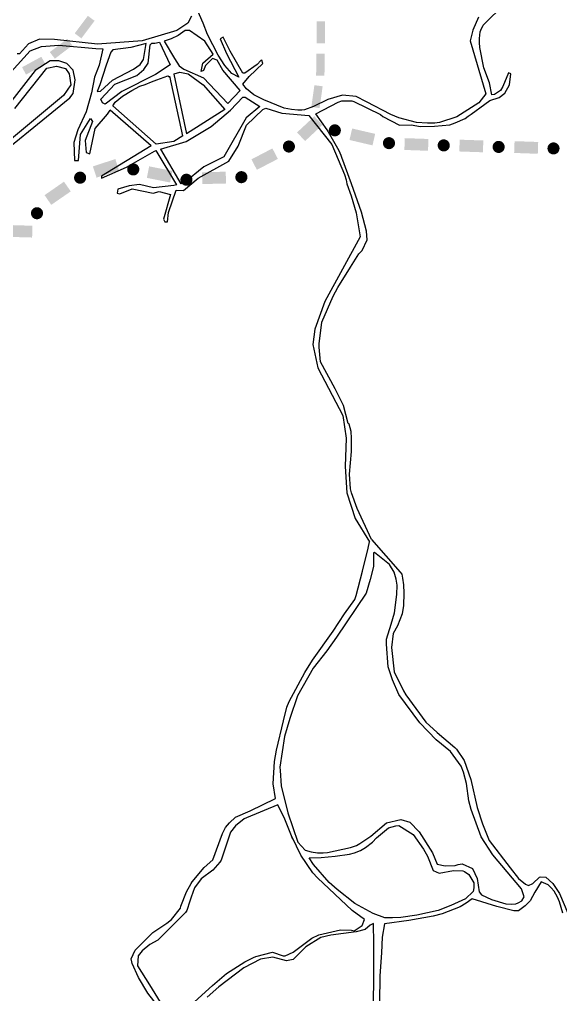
# Model space of a CAD drawing. Extents: x 615698 to 626331, y 7504748 to 7519310.
# Drawn here: x 619485 to 621160, y 7508977 to 7511996 of the extents above; entities that cross this region are included whole.
import ezdxf

# ---------------------------------------------------------------- set-up
doc = ezdxf.new("R2010")
doc.units = 0
doc.header["$LTSCALE"] = 170
doc.header["$MEASUREMENT"] = 0
for name, color, linetype in [('LIMITE-BACIA', 3, 'CONTINUOUS'), ('LIMITE-PROJETO', 1, 'CONTINUOUS'), ('RUA', 7, 'CONTINUOUS')]:
    doc.layers.add(name, color=color, linetype=linetype)

# ---------------------------------------------------------------- blocks, each defined once
blk = doc.blocks.new('C')
at = {"layer": 'LIMITE-BACIA'}
blk.add_solid([(-33.9, -12.9), (-34, 12.9), (34.2, -12.6), (34, 13.2)], dxfattribs=at)
blk = doc.blocks.new('R')
at = {"layer": 'LIMITE-PROJETO', "const_width": 18.7}
blk.add_lwpolyline([(-75.2, 0.3, 1), (-93.9, 0.4, 1)], format="xyb", close=True, dxfattribs=at)
at = {"layer": 'LIMITE-PROJETO'}
blk.add_solid([(36.9, 17.7), (36.6, -18.8), (-36.4, 18.3), (-36.6, -18.3)], dxfattribs=at)

msp = doc.modelspace()

# ---------------------------------------------------------------- linework, layer by layer
at = {"layer": 'LIMITE-PROJETO', "const_width": 18.7}
for points in [[(620454.8, 7511646, 1), (620468.5, 7511658.7, 1)], [(619828.6, 7511528.4, 1), (619846.4, 7511534.3, 1)], [(619530.1, 7511396.1, 1), (619548.7, 7511395.5, 1)]]:
    msp.add_lwpolyline(points, format="xyb", close=True, dxfattribs=at)
at = {"layer": 'LIMITE-PROJETO'}
for points in [[(620369.6, 7511619.2), (620344.7, 7511645.9), (620423.2, 7511669.2), (620398.3, 7511695.9)], [(619723.8, 7511505.9), (619712.4, 7511540.6), (619793.4, 7511528.9), (619782, 7511563.6)], [(619451, 7511322.6), (619452.1, 7511359.2), (619524.3, 7511320.5), (619525.4, 7511357)]]:
    msp.add_solid(points, dxfattribs=at)
at = {"layer": 'RUA'}
for p, q in [((619991.3, 7511635.2), (619950.6, 7511820.1)), ((619963.4, 7511826), (620001.9, 7511641.9)), ((619773.8, 7511728), (619908.9, 7511609.4)), ((619893.3, 7511604.1), (619765.7, 7511715.2)), ((619972.3, 7511483.7), (619908.3, 7511589.6)), ((619921.8, 7511593.8), (619985.1, 7511487))]:
    msp.add_line(p, q, dxfattribs=at)
at = {"layer": 'RUA', "linetype": 'CONTINUOUS'}
for points in [[(620929.6, 7511765.9), (620907.7, 7511738), (620839.6, 7511694.1), (620785.5, 7511676.2), (620771.7, 7511674.9), (620748.6, 7511675.1), (620714.8, 7511677), (620659.6, 7511691.5), (620635.1, 7511701), (620560.2, 7511740.2), (620528.1, 7511757.5), (620485, 7511761.1), (620440.3, 7511747.7), (620395.4, 7511726.7), (620367.6, 7511716.2), (620359.9, 7511714.8), (620347.6, 7511714.9), (620327.7, 7511716.6), (620304.7, 7511721.5), (620241.9, 7511746.8), (620211.3, 7511762.5), (620188.4, 7511781.2), (620176.3, 7511795.2), (620196.5, 7511819.6), (620238.5, 7511859.1), (620235.5, 7511869.9), (620232.4, 7511868.4), (620221.5, 7511856.2), (620182.8, 7511829), (620176.6, 7511829), (620137.4, 7511897.1), (620116.3, 7511940.4), (620107.1, 7511935.9), (620125.8, 7511890), (620164.1, 7511816.8), (620142.3, 7511828.8), (620121.5, 7511852.7), (620100.4, 7511885.2), (620067.2, 7511948.7), (620053.8, 7511984.2), (620028.5, 7512042.8)], [(620575.5, 7510385.2), (620530.9, 7510481), (620513, 7510530.4), (620510.1, 7510542.7), (620507.5, 7510587.3), (620512.9, 7510658), (620513.3, 7510699.6), (620512, 7510719.6), (620506.1, 7510742.7), (620503.1, 7510744.3), (620488.7, 7510800.6), (620462.7, 7510852.4), (620417.5, 7510935.9), (620413.4, 7510980.6), (620413.5, 7510991.3), (620421.9, 7511058.9), (620456.7, 7511138.5), (620470.8, 7511166), (620509.9, 7511228.6), (620536.5, 7511269.9), (620545.9, 7511280.5), (620562.3, 7511313.7), (620559.4, 7511340.7), (620544.1, 7511399), (620512.8, 7511487), (620482.9, 7511568.8), (620481.4, 7511575), (620475.4, 7511588.9), (620437.7, 7511653.9), (620402.9, 7511703.5), (620472.5, 7511739.7), (620483.3, 7511744.2), (620514.1, 7511743.8), (620520.2, 7511742.2), (620602.8, 7511701.3), (620610.4, 7511695.1), (620662.4, 7511668.4), (620699.3, 7511669.5), (620725.4, 7511664.6), (620770, 7511665.6), (620817.8, 7511669.7), (620834.7, 7511675.7), (620865.7, 7511689.2), (620875, 7511696.8), (620884.3, 7511702.8), (620926.1, 7511733.1), (620941.6, 7511745.3), (620970.9, 7511754.2), (620988, 7511767.8), (621002.1, 7511793.8), (621007.1, 7511827.6), (620999.5, 7511830.8), (620982.1, 7511787.9), (620974.3, 7511775.7), (620955.7, 7511763.6), (620948, 7511762.1), (620940.7, 7511799.1), (620922.7, 7511845.5), (620911.1, 7511908.6), (620909.8, 7511924), (620909.9, 7511936.3), (620911.7, 7511957.8), (620913.3, 7511962.4), (620921.1, 7511977.7), (620989.5, 7512044.7)], [(620017.9, 7512006.1), (620006.1, 7511984.7), (619972.6, 7511961.1), (619865.5, 7511929.4), (619726.6, 7511919.5), (619594.1, 7511933.9), (619546.9, 7511934.4), (619513, 7511920.7), (619485.2, 7511889.7), (619477.5, 7511889)], [(620906.9, 7512002.9), (620888.5, 7511962.2), (620880.6, 7511929.5), (620929.6, 7511765.9)], [(619439.5, 7511811.5), (619518.7, 7511898.3), (619553.5, 7511912.4), (619607, 7511916.3), (619721.9, 7511906.3), (619743, 7511904.3), (619731.9, 7511854.3), (619717.4, 7511817.4), (619708.1, 7511768.2), (619692.1, 7511710), (619665.9, 7511654), (619653.9, 7511614.5), (619655.9, 7511559.5), (619667.7, 7511559.3), (619674.4, 7511639.7), (619705.3, 7511689.3), (619711.5, 7511679.7), (619689, 7511620.6), (619691.7, 7511583.5), (619702.5, 7511579.7), (619719.1, 7511658.5), (619757.5, 7511702.3), (619765.7, 7511715.2)], [(619355.8, 7511522), (619641.3, 7511753.1), (619651.3, 7511766.8), (619657.9, 7511808.7), (619651.7, 7511838.5), (619631.8, 7511858.9), (619606.5, 7511867.6), (619580.3, 7511867.9), (619533.6, 7511837.4), (619454.3, 7511735.5)], [(619471, 7511720.4), (619569.5, 7511844.8), (619599.9, 7511851.2), (619628.1, 7511843.8), (619638.5, 7511827.8), (619643.8, 7511793.7), (619621.3, 7511760.7), (619354.5, 7511538.2)], [(619773.8, 7511728), (619781.3, 7511739.8), (619803.9, 7511758.2), (619833.5, 7511775.5), (619857.9, 7511789.5), (619874.8, 7511793.9), (619893.8, 7511803.1), (619910.4, 7511808.9), (619944.2, 7511821.6), (619949.7, 7511818.5), (619950.6, 7511820.1)], [(619963.4, 7511826), (619964.4, 7511827.5), (619981.9, 7511832.9), (620007.2, 7511827.6), (620054.2, 7511793.2), (620120.6, 7511716.9), (620001.9, 7511641.9)], [(619921.8, 7511593.8), (620001.5, 7511618), (620078.7, 7511664.8), (620138.7, 7511715), (620176.5, 7511755.2), (620184.3, 7511755.1), (620229.9, 7511726.2), (620187, 7511690.9), (620117.9, 7511570.4), (620056, 7511538.9), (619995, 7511489.6), (619985.1, 7511487)], [(619972.3, 7511483.7), (619963.1, 7511481.2), (619900.4, 7511474.1), (619857.1, 7511484.2), (619824.5, 7511481), (619789.7, 7511469.8), (619788.1, 7511458), (619795.7, 7511455.7), (619834.4, 7511471.4), (619899.6, 7511457.6), (619917.6, 7511463.4), (619952.4, 7511454.2), (619931.1, 7511377.8), (619935.5, 7511368.8), (619943.6, 7511368.7), (619946.3, 7511397.9), (619970.2, 7511466.8), (619992.7, 7511466.6), (620038.6, 7511504.1), (620133.2, 7511557.1), (620162.6, 7511603.9), (620187.7, 7511668.7), (620238.5, 7511716.9), (620247.7, 7511720.6), (620297.2, 7511705.8), (620381.5, 7511698.4), (620452.4, 7511608.3), (620491.6, 7511515.7), (620496.5, 7511499), (620498.7, 7511487.2), (620511.8, 7511449.8), (620527.5, 7511396.6), (620540, 7511322.5), (620431.1, 7511122.3), (620399.8, 7511037.1), (620394, 7510989.5), (620409.3, 7510916.8), (620486.4, 7510769.1), (620497.2, 7510699.7), (620493.8, 7510611.4), (620499, 7510529.7), (620524.2, 7510450.9), (620568.8, 7510378.6)], [(619991.3, 7511635.2), (619963, 7511617.4), (619908.9, 7511609.4)], [(619893.3, 7511604.1), (619739.4, 7511510.1), (619739.4, 7511504.7), (619816.3, 7511538), (619903.5, 7511588.2), (619908.3, 7511589.6)], [(619935.4, 7508914.2), (619882.4, 7508980.9), (619853.7, 7509028.9), (619834.1, 7509072.2), (619832.7, 7509078.3), (619831.2, 7509087.6), (619843.8, 7509113.6), (619898.3, 7509168.3), (619941.6, 7509197.1), (619955.6, 7509209.2), (619983.7, 7509244.3), (619985.3, 7509250.4), (620002.7, 7509294.8), (620016.8, 7509320.8), (620019.9, 7509325.4), (620057.3, 7509369.6), (620083.8, 7509393.9), (620113.9, 7509475.1), (620123.3, 7509493.5), (620135.8, 7509508.7), (620154.4, 7509525.4), (620199.2, 7509544.9), (620278.1, 7509584), (620270.9, 7509628.7), (620274.7, 7509697.9), (620281.3, 7509733.2), (620302.3, 7509823.7), (620313.5, 7509866.6), (620319.8, 7509883.5), (620368.5, 7509973.7), (620392, 7510011.9), (620456, 7510101.9), (620492, 7510155.3), (620523.2, 7510199.6), (620528, 7510211.9), (620547.3, 7510287), (620565, 7510359.1), (620568.8, 7510378.6)], [(620575.5, 7510385.2), (620664.1, 7510284.2), (620668.7, 7510278), (620671.6, 7510265.6), (620674.5, 7510245.6), (620675.7, 7510219.5), (620673.8, 7510181), (620670.4, 7510154.9), (620656.1, 7510118.2), (620642.5, 7510094), (620636.9, 7510050.7), (620645.3, 7509975.3), (620673.9, 7509916.5), (620681.5, 7509904.1), (620743.6, 7509820.4), (620778.6, 7509787.7), (620833.5, 7509741), (620838, 7509736.3), (620862.3, 7509700.7), (620883.1, 7509642), (620902.2, 7509555.6), (620918.5, 7509504.7), (620939.5, 7509453.7), (621004.7, 7509368.4), (621030.5, 7509335.8), (621051.8, 7509318.7), (621061, 7509314), (621074.9, 7509320), (621095.1, 7509339.7), (621099.8, 7509341.2), (621115.1, 7509339.5), (621136.5, 7509320.8), (621157.6, 7509289.8), (621183.1, 7509228)], [(620329.7, 7509462.5), (620306.6, 7509519.1), (620285.6, 7509564), (620188.2, 7509523.5), (620180.5, 7509520.5), (620154.1, 7509499.3), (620138.5, 7509479.5), (620109.9, 7509392.1), (620105.2, 7509386), (620083.4, 7509361.6), (620047.7, 7509334.3), (620027.4, 7509306.9), (620016.3, 7509277.8), (620013.1, 7509265.5), (620003.6, 7509236.4), (619998.9, 7509230.3), (619939.8, 7509171), (619913.4, 7509145.1), (619888.6, 7509131.5), (619865.3, 7509111.8), (619852.9, 7509096.6), (619851, 7509065.8), (619887.3, 7509007), (619920.5, 7508952.8)], [(620015.8, 7508944.1), (620082.6, 7509004.8), (620126, 7509041.3), (620183.3, 7509077.5), (620209.6, 7509091.1), (620217.3, 7509094.1), (620268.2, 7509107.4), (620301.9, 7509096.2), (620308.1, 7509096.2), (620332.8, 7509108.2), (620390.2, 7509150.6), (620411.9, 7509161.2), (620479.7, 7509177.3), (620513.5, 7509175.4), (620521.2, 7509173.8), (620546, 7509190.4), (620553.9, 7509208.8), (620515.7, 7509236.9), (620407.6, 7509338.1), (620394, 7509353.6), (620356.1, 7509407.9), (620329.1, 7509463.5), (620329.1, 7509465.1), (620327.5, 7509463.5), (620332.1, 7509457.3)], [(621167.7, 7509228.2), (621157.4, 7509263.7), (621151.4, 7509277.6), (621140.8, 7509296.2), (621131.7, 7509307.1), (621122.6, 7509316.4), (621101.1, 7509325.8), (621081.3, 7509293.4), (621066.3, 7509266.6), (621051.1, 7509251), (621030.9, 7509235.9), (621015.6, 7509236), (620963.4, 7509248.9), (620886.8, 7509272.8), (620868.2, 7509259.2), (620849.6, 7509248.6), (620794, 7509226.2), (620766.2, 7509218.8), (620690.7, 7509205.8), (620615.2, 7509195.8), (620608.6, 7509154.4), (620606.6, 7509105.2), (620601.2, 7509034.5), (620599.3, 7508866.9)], [(620581.5, 7508925.5), (620582.9, 7509051.6), (620582.3, 7509134.7), (620581.4, 7509196.2), (620570.6, 7509191.7), (620555.1, 7509178), (620527.3, 7509170.7), (620448.8, 7509160.8), (620417.9, 7509153.4), (620371.5, 7509124.7), (620332.6, 7509085.1), (620312.5, 7509080.7), (620269.6, 7509092), (620231.1, 7509086.3), (620180, 7509059.1), (620102.5, 7509000), (620066.8, 7508968.1)]]:
    msp.add_lwpolyline(points, dxfattribs=at)
for points in [[(620130.5, 7511735.1), (620168.7, 7511776.2), (620115.1, 7511838.9), (620097.6, 7511869.7), (620083.3, 7511874.7), (620061.6, 7511853.4), (620054.5, 7511837.3), (620047.5, 7511834.3), (620053.2, 7511860.5), (620085.2, 7511888.1), (620059.2, 7511928.1), (620011.3, 7511961.6), (619997.8, 7511961.7), (619976.5, 7511946.5), (619954.6, 7511935.8), (619932.8, 7511928.3), (619964.8, 7511875.2), (619980.1, 7511851.7), (619994, 7511842.2), (620055.3, 7511815.1)], [(619767.7, 7511894.4), (619753.2, 7511854.2), (619733.9, 7511793.8), (619725.9, 7511772.2), (619736.2, 7511773.9), (619772.8, 7511807.5), (619838, 7511841.9), (619858.7, 7511856.6), (619869.6, 7511871.6), (619877.2, 7511920.8), (619830.4, 7511908.8), (619774.5, 7511901.9)], [(619895.4, 7511922.5), (619904.7, 7511922.4), (619918.7, 7511925.4), (619952.2, 7511855.5), (619906.6, 7511825.8), (619801.6, 7511772.6), (619750.3, 7511733.8), (619742.7, 7511737.7), (619737, 7511749), (619780.6, 7511795.1), (619849, 7511822.3), (619870.7, 7511840.9), (619883.7, 7511859.9), (619890, 7511916.8)], [(620581.1, 7510344.6), (620581.3, 7510302), (620571.6, 7510262.1), (620558.8, 7510219.2), (620466.6, 7510083.3), (620436.9, 7510040.6), (620394.8, 7509987.2), (620346.2, 7509901.6), (620322.3, 7509831.2), (620306.3, 7509776), (620291.5, 7509680.8), (620292.9, 7509670), (620295.4, 7509622.3), (620316, 7509539), (620347.3, 7509447.9), (620370.1, 7509423.1), (620388.5, 7509418.3), (620408.5, 7509415), (620425.4, 7509414.8), (620439.3, 7509416.2), (620510.2, 7509432.3), (620528.7, 7509438.3), (620539.5, 7509444.3), (620573.6, 7509467), (620621.8, 7509508), (620666.5, 7509518.3), (620694.1, 7509510.3), (620723, 7509480.7), (620763.8, 7509415.7), (620778.8, 7509380.1), (620803.3, 7509375.3), (620834.1, 7509376.5), (620843.3, 7509379.4), (620855.7, 7509380.8), (620887.8, 7509366.6), (620902.8, 7509335.7), (620908.5, 7509294.1), (620916.1, 7509284.8), (620946.7, 7509270.6), (620991.2, 7509257.8), (621008.1, 7509256.1), (621021.9, 7509257.5), (621029.7, 7509260.5), (621040.5, 7509266.5), (621048.3, 7509278.7), (621039.4, 7509303.5), (620951.3, 7509409), (620915, 7509464.8), (620883.7, 7509549.7), (620876.3, 7509575.9), (620869.2, 7509629.8), (620860.3, 7509665.3), (620852.8, 7509683.8), (620819.5, 7509728.8), (620775.3, 7509764.7), (620725.1, 7509817.5), (620660, 7509905.9), (620640.5, 7509950.7), (620627.1, 7509990.8), (620621.7, 7510061.6), (620621.9, 7510077), (620636.2, 7510123), (620646.4, 7510158.1), (620654.1, 7510215.7), (620654.5, 7510244.3), (620651.6, 7510262.8), (620645.7, 7510284.4), (620630.5, 7510307.6), (620584.8, 7510345)], [(620385.4, 7509400.3), (620419.1, 7509401), (620462.2, 7509405.1), (620506.9, 7509410.8), (620522.3, 7509415.3), (620540.8, 7509422.7), (620556.3, 7509431.8), (620578, 7509448.5), (620590.5, 7509462.2), (620627.7, 7509492.5), (620650.9, 7509498.4), (620660.1, 7509499.9), (620704.4, 7509471.7), (620736.2, 7509426.7), (620748.3, 7509405.1), (620766.2, 7509360.3), (620784.6, 7509352.4), (620829.3, 7509361.1), (620858.5, 7509359.3), (620863.1, 7509357.7), (620876.8, 7509348.3), (620891.9, 7509322), (620891.8, 7509306.6), (620890.1, 7509295.9), (620866.8, 7509273.1), (620820.4, 7509252), (620781.8, 7509237.1), (620715.5, 7509222.4), (620666.2, 7509215.3), (620640.1, 7509214), (620617, 7509214.3), (620580.2, 7509227), (620523.7, 7509258.4), (620468.8, 7509302), (620444.4, 7509323.8), (620395.8, 7509379.7), (620382.2, 7509399.9)]]:
    msp.add_lwpolyline(points, close=True, dxfattribs=at)

# ---------------------------------------------------------------- block references
at = {"layer": 'LIMITE-PROJETO'}
for name, p, rotation in [('C', (619687, 7511971.9), 52.94654120008639), ('C', (620418.3, 7511956), 89.31792634718316), ('C', (619614, 7511904.9), 36.89602272951394), ('C', (619529.2, 7511852.5), 28.25620277459888), ('C', (620417.1, 7511856), 89.31792634718316), ('C', (620406.6, 7511756.7), 81.79894803221414), ('R', (620546.9, 7511631.7), 167.2889618233192), ('R', (620244.6, 7511563.1), 207.8835072852695), ('R', (620714.4, 7511608.4), 178.4420047000536), ('R', (620884.4, 7511603.7), 178.4420047000536), ('R', (621054.3, 7511599.1), 178.4420047000536), ('R', (619919.2, 7511515.6), 169.1944334535084), ('R', (619603.6, 7511457.4), 215.1191030757205), ('R', (620087.8, 7511504.9), 181.9296710977109)]:
    msp.add_blockref(name, p, dxfattribs=dict(at, rotation=rotation))

doc.saveas('drawing.dxf')
